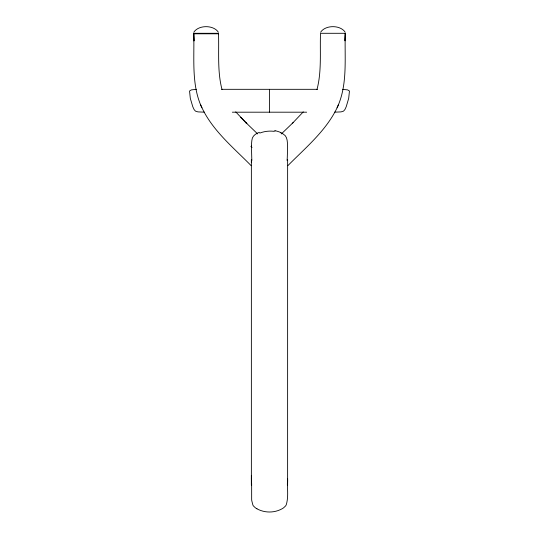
<?xml version="1.0" encoding="UTF-8"?>
<svg xmlns="http://www.w3.org/2000/svg" width="539" height="539" viewBox="0 0 539 539"><rect width="100%" height="100%" fill="white"/><g stroke="black" fill="none" stroke-linecap="round" stroke-linejoin="round"><path stroke-width="0.81" d="M251.369 162.569L251.383 159.692M287.617 482.648L287.631 479.676M287.617 481.698L287.631 478.74M251.43 146.076L251.774 158.722A33.236 32.225 24.6 0 0 251.922 160.366M287.017 160.332L287.044 160.184A37.669 36.362 -30.3 0 0 287.26 158.21L287.61 147.403A89.912 86.55 -33.2 0 0 287.53 144.85C287.314 141.036 287.253 136.252 283.379 134.171A16.17 15.496 -15.2 0 0 281.358 133.012M316.966 89.589C321.817 71.289 319.816 52 320.51 33.297L345.283 33.297C344.421 58.037 347.992 84.623 337.091 107.8C325.94 130.95 305.539 147.726 287.819 165.695M193.811 32.232C198.547 24.801 213.646 24.801 218.376 32.239M320.624 32.239C325.354 24.801 340.453 24.801 345.189 32.232M337.091 107.8L338.566 104.357M303.289 111.863L292.199 123.532M293.236 122.488L281.351 133.935M259.421 132.325C255.789 133.49 252.063 136.111 251.888 140.268A35.843 34.57 30.5 0 0 251.679 142.283L251.612 142.896A85.836 82.602 33.5 0 0 251.443 146.076M334.551 112.173L341.052 111.89L343.538 111.122L344.893 109.585L346.227 106.688L348.699 98.327L349.454 91.024L347.608 89.885L342.669 89.353M193.703 33.795L218.49 33.795M196.331 89.353L191.392 89.885L189.546 91.024L190.301 98.327L192.773 106.688L194.107 109.585L195.462 111.122L197.948 111.89L204.449 112.173M221.596 89.319L317.404 89.319M232.343 112.193L306.657 112.193M274.236 130.815L275.193 131.011M280.644 132.749L281.338 133.052M256.968 508.809C264.629 513.061 274.311 513.074 281.978 508.836A14.135 14.135 0 0 0 283.669 507.751L285.454 506.067A6.663 6.663 0 0 0 286.249 504.794C288.291 498.151 287.583 490.975 287.361 484.11A42.601 42.601 0 0 0 287.327 483.726M257.649 133.935L245.764 122.488L246.801 123.532L235.711 111.863M250.904 146.419L252.023 147.491M251.181 165.695C232.7 146.844 210.877 129.313 200.434 104.357M240.576 117.239L246.801 123.532M201.909 107.8C191.008 84.623 194.579 58.037 193.717 33.297L218.49 33.297C219.184 52 217.183 71.289 222.034 89.589M251.369 475.324L251.383 479.4M287.631 159.551L287.617 485.437M269.5 89.339L269.5 112.173M251.383 478.214L251.383 485.383M251.369 159.605L251.369 484.696M256.975 508.809A14.162 14.162 0 0 1 255.277 507.718L253.505 506.027A6.434 6.434 0 0 1 252.892 505.07L251.774 500.704A52.047 52.047 0 0 1 251.659 499.518L251.646 484.056A42.615 42.615 0 0 1 251.679 483.665M259.791 133.079A25.832 22.557 -3.2 0 1 274.142 131.348M275.267 130.734A30.44 27.563 0.5 0 1 280.758 132.52M345.283 33.297L345.034 40.849L345.297 33.297M193.966 40.849L193.703 33.297L193.966 40.849"/></g></svg>
